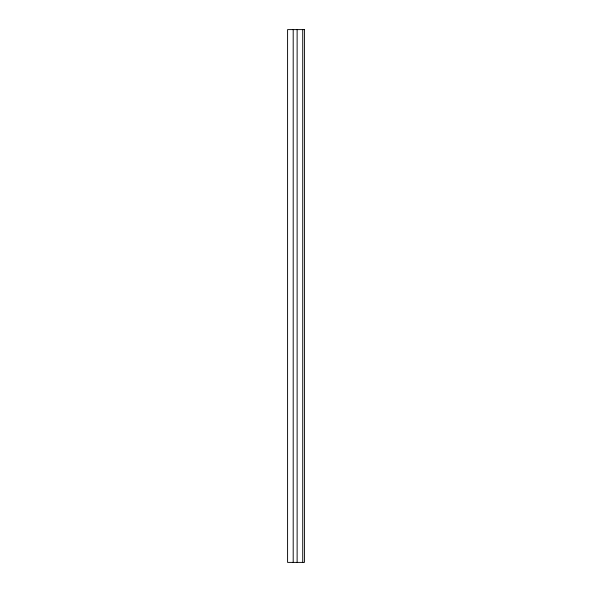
<?xml version="1.0" encoding="UTF-8"?>
<svg xmlns="http://www.w3.org/2000/svg" width="592" height="592" viewBox="0 0 592 592"><rect width="100%" height="100%" fill="white"/><g stroke="black" fill="none" stroke-linecap="round" stroke-linejoin="round"><path stroke-width="0.89" d="M302.727 29.6L302.727 562.4M297.125 29.6L297.125 562.4M293.195 29.6L293.195 562.4M304.414 29.6L287.586 29.6L287.586 562.4L304.414 562.4L304.414 29.6"/></g></svg>
